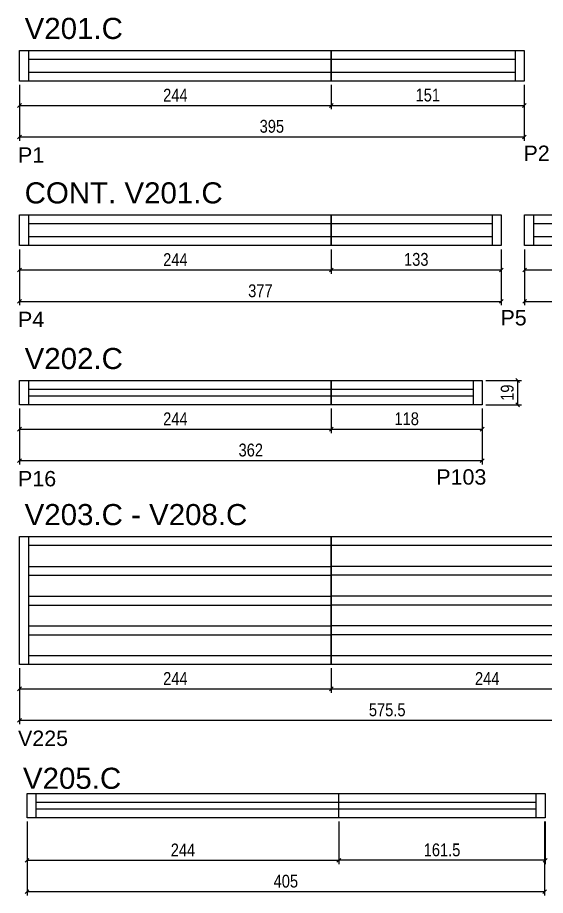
# Model space of a CAD drawing. Extents: x 1668 to 3027, y 15159 to 17752.
# Drawn here: x 1673 to 2086, y 17065 to 17752 of the extents above; entities that cross this region are included whole.
import ezdxf

# ---------------------------------------------------------------- set-up
doc = ezdxf.new("R2010")
doc.units = 0
for name, color, linetype in [('5', 5, 'Continuous'), ('COTA', 241, 'Continuous'), ('NOMENCLATURA', 7, 'Continuous'), ('Painéis', 200, 'Continuous'), ('SARR_2.2x7', 40, 'Continuous')]:
    doc.layers.add(name, color=color, linetype=linetype)
doc.styles.add('COTA TECNICA', font='techl___.ttf', dxfattribs={"height": 10})
doc.styles.add('COTA TECNICA-50', font='techl___.ttf', dxfattribs={"height": 10})
doc.styles.get("Standard").update_dxf_attribs({"font": 'arial.ttf'})
doc.dimstyles.new('COTA PAINEL-50', dxfattribs={"dimtxt": 10, "dimasz": 3, "dimexe": 3, "dimexo": 3, "dimgap": 3, "dimtad": 1, "dimdec": 1, "dimzin": 12, "dimdsep": 46, "dimtxsty": 'COTA TECNICA-50', "dimblk1": 'OBLIQUE', "dimblk2": 'OBLIQUE', "dimsah": 1, "dimcen": 0.9, "dimclrd": 4, "dimclre": 4, "dimclrt": 240, "dimadec": 1, "dimazin": 3, "dimtfac": 1, "dimtdec": 1, "dimtmove": 0, "dimatfit": 3, "dimfxl": 1, "dimtolj": 1, "dimtzin": 12, "dimarcsym": 0})
doc.dimstyles.new('PAINEL', dxfattribs={"dimtxt": 10, "dimasz": 3, "dimexe": 3, "dimexo": 3, "dimgap": 3, "dimtad": 1, "dimdec": 1, "dimzin": 12, "dimdsep": 46, "dimtxsty": 'COTA TECNICA', "dimblk1": 'OBLIQUE', "dimblk2": 'OBLIQUE', "dimsah": 1, "dimcen": 0.9, "dimclrd": 4, "dimclre": 4, "dimclrt": 240, "dimadec": 1, "dimazin": 3, "dimtfac": 1, "dimtdec": 1, "dimtmove": 0, "dimatfit": 3, "dimfxl": 1, "dimtolj": 1, "dimtzin": 12, "dimarcsym": 0})

# ---------------------------------------------------------------- blocks, each defined once
blk = doc.blocks.new('_Oblique')
at = {"color": 0, "linetype": 'ByBlock', "lineweight": -2}
blk.add_line((-0.5, -0.5), (0.5, 0.5), dxfattribs=at)
blk = doc.blocks.new('*D59')
at = {"layer": 'COTA', "color": 4, "linetype": 'ByBlock', "lineweight": -2, "transparency": 16777216}
for p, q in [((1674.17, 17699.1), (1674.17, 17680.05)), ((1918.17, 17699.1), (1918.17, 17680.05)), ((1674.17, 17683.05), (1918.17, 17683.05))]:
    blk.add_line(p, q, dxfattribs=at)
at = {"layer": 'Defpoints', "color": 0, "linetype": 'ByBlock', "transparency": 16777216}
for p in [(1674.17, 17702.1), (1918.17, 17702.1), (1918.17, 17683.05)]:
    blk.add_point(p, dxfattribs=at)
at = {"layer": 'COTA', "color": 4, "linetype": 'ByBlock', "lineweight": -2, "transparency": 16777216, "xscale": 3, "yscale": 3, "zscale": 3, "rotation": 180}
blk.add_blockref('_Oblique', (1674.17, 17683.05), dxfattribs=at)
at = {"layer": 'COTA', "color": 4, "linetype": 'ByBlock', "lineweight": -2, "transparency": 16777216, "xscale": 3, "yscale": 3, "zscale": 3}
blk.add_blockref('_Oblique', (1918.17, 17683.05), dxfattribs=at)
at = {"layer": 'COTA', "color": 240, "linetype": 'ByBlock', "transparency": 16777216, "insert": (1796.17, 17691.12), "char_height": 10, "attachment_point": 5, "style": 'COTA TECNICA-50'}
blk.add_mtext('\\A1;244', dxfattribs=at)
blk = doc.blocks.new('*D60')
at = {"layer": 'COTA', "color": 4, "linetype": 'ByBlock', "lineweight": -2, "transparency": 16777216}
for p, q in [((1918.17, 17699.1), (1918.17, 17680.05)), ((2069.17, 17699.1), (2069.17, 17680.05)), ((1918.17, 17683.05), (2069.17, 17683.05))]:
    blk.add_line(p, q, dxfattribs=at)
at = {"layer": 'Defpoints', "color": 0, "linetype": 'ByBlock', "transparency": 16777216}
for p in [(1918.17, 17702.1), (2069.17, 17702.1), (2069.17, 17683.05)]:
    blk.add_point(p, dxfattribs=at)
at = {"layer": 'COTA', "color": 4, "linetype": 'ByBlock', "lineweight": -2, "transparency": 16777216, "xscale": 3, "yscale": 3, "zscale": 3, "rotation": 180}
blk.add_blockref('_Oblique', (1918.17, 17683.05), dxfattribs=at)
at = {"layer": 'COTA', "color": 4, "linetype": 'ByBlock', "lineweight": -2, "transparency": 16777216, "xscale": 3, "yscale": 3, "zscale": 3}
blk.add_blockref('_Oblique', (2069.17, 17683.05), dxfattribs=at)
at = {"layer": 'COTA', "color": 240, "linetype": 'ByBlock', "transparency": 16777216, "insert": (1993.67, 17691.16), "char_height": 10, "attachment_point": 5, "style": 'COTA TECNICA-50'}
blk.add_mtext('\\A1;151', dxfattribs=at)
blk = doc.blocks.new('*D61')
at = {"layer": 'COTA', "color": 4, "lineweight": -2, "transparency": 16777216}
for p, q in [((1674.17, 17699.1), (1674.17, 17655.47)), ((2069.17, 17699.1), (2069.17, 17655.47)), ((1674.17, 17658.47), (2069.17, 17658.47))]:
    blk.add_line(p, q, dxfattribs=at)
at = {"layer": 'Defpoints', "color": 0, "transparency": 16777216}
for p in [(1674.17, 17702.1), (2069.17, 17702.1), (2069.17, 17658.47)]:
    blk.add_point(p, dxfattribs=at)
at = {"layer": 'COTA', "color": 4, "lineweight": -2, "transparency": 16777216, "xscale": 3, "yscale": 3, "zscale": 3, "rotation": 180}
blk.add_blockref('_Oblique', (1674.17, 17658.47), dxfattribs=at)
at = {"layer": 'COTA', "color": 4, "lineweight": -2, "transparency": 16777216, "xscale": 3, "yscale": 3, "zscale": 3}
blk.add_blockref('_Oblique', (2069.17, 17658.47), dxfattribs=at)
at = {"layer": 'COTA', "color": 240, "transparency": 16777216, "insert": (1871.67, 17666.71), "char_height": 10, "attachment_point": 5, "style": 'COTA TECNICA'}
blk.add_mtext('\\A1;395', dxfattribs=at)
blk = doc.blocks.new('*D71')
at = {"layer": 'COTA', "color": 4, "linetype": 'ByBlock', "lineweight": -2, "transparency": 16777216}
for p, q in [((1674.17, 17570.49), (1674.17, 17551.43)), ((1918.17, 17570.49), (1918.17, 17551.43)), ((1674.17, 17554.43), (1918.17, 17554.43))]:
    blk.add_line(p, q, dxfattribs=at)
at = {"layer": 'Defpoints', "color": 0, "linetype": 'ByBlock', "transparency": 16777216}
for p in [(1674.17, 17573.49), (1918.17, 17573.49), (1918.17, 17554.43)]:
    blk.add_point(p, dxfattribs=at)
at = {"layer": 'COTA', "color": 4, "linetype": 'ByBlock', "lineweight": -2, "transparency": 16777216, "xscale": 3, "yscale": 3, "zscale": 3, "rotation": 180}
blk.add_blockref('_Oblique', (1674.17, 17554.43), dxfattribs=at)
at = {"layer": 'COTA', "color": 4, "linetype": 'ByBlock', "lineweight": -2, "transparency": 16777216, "xscale": 3, "yscale": 3, "zscale": 3}
blk.add_blockref('_Oblique', (1918.17, 17554.43), dxfattribs=at)
at = {"layer": 'COTA', "color": 240, "linetype": 'ByBlock', "transparency": 16777216, "insert": (1796.17, 17562.51), "char_height": 10, "attachment_point": 5, "style": 'COTA TECNICA-50'}
blk.add_mtext('\\A1;244', dxfattribs=at)
blk = doc.blocks.new('*D72')
at = {"layer": 'COTA', "color": 4, "linetype": 'ByBlock', "lineweight": -2, "transparency": 16777216}
for p, q in [((1918.17, 17570.49), (1918.17, 17551.43)), ((2051.17, 17570.49), (2051.17, 17551.43)), ((1918.17, 17554.43), (2051.17, 17554.43))]:
    blk.add_line(p, q, dxfattribs=at)
at = {"layer": 'Defpoints', "color": 0, "linetype": 'ByBlock', "transparency": 16777216}
for p in [(1918.17, 17573.49), (2051.17, 17573.49), (2051.17, 17554.43)]:
    blk.add_point(p, dxfattribs=at)
at = {"layer": 'COTA', "color": 4, "linetype": 'ByBlock', "lineweight": -2, "transparency": 16777216, "xscale": 3, "yscale": 3, "zscale": 3, "rotation": 180}
blk.add_blockref('_Oblique', (1918.17, 17554.43), dxfattribs=at)
at = {"layer": 'COTA', "color": 4, "linetype": 'ByBlock', "lineweight": -2, "transparency": 16777216, "xscale": 3, "yscale": 3, "zscale": 3}
blk.add_blockref('_Oblique', (2051.17, 17554.43), dxfattribs=at)
at = {"layer": 'COTA', "color": 240, "linetype": 'ByBlock', "transparency": 16777216, "insert": (1984.67, 17562.65), "char_height": 10, "attachment_point": 5, "style": 'COTA TECNICA-50'}
blk.add_mtext('\\A1;133', dxfattribs=at)
blk = doc.blocks.new('*D75')
at = {"layer": 'COTA', "color": 4, "lineweight": -2, "transparency": 16777216}
for p, q in [((1674.17, 17570.49), (1674.17, 17526.85)), ((2051.17, 17570.49), (2051.17, 17526.85)), ((1674.17, 17529.85), (2051.17, 17529.85))]:
    blk.add_line(p, q, dxfattribs=at)
at = {"layer": 'Defpoints', "color": 0, "transparency": 16777216}
for p in [(1674.17, 17573.49), (2051.17, 17573.49), (2051.17, 17529.85)]:
    blk.add_point(p, dxfattribs=at)
at = {"layer": 'COTA', "color": 4, "lineweight": -2, "transparency": 16777216, "xscale": 3, "yscale": 3, "zscale": 3, "rotation": 180}
blk.add_blockref('_Oblique', (1674.17, 17529.85), dxfattribs=at)
at = {"layer": 'COTA', "color": 4, "lineweight": -2, "transparency": 16777216, "xscale": 3, "yscale": 3, "zscale": 3}
blk.add_blockref('_Oblique', (2051.17, 17529.85), dxfattribs=at)
at = {"layer": 'COTA', "color": 240, "transparency": 16777216, "insert": (1862.67, 17538.07), "char_height": 10, "attachment_point": 5, "style": 'COTA TECNICA'}
blk.add_mtext('\\A1;377', dxfattribs=at)
blk = doc.blocks.new('*D69')
at = {"layer": 'COTA', "color": 4, "linetype": 'ByBlock', "lineweight": -2, "transparency": 16777216}
for p, q in [((2069.43, 17570.49), (2069.43, 17551.43)), ((2313.43, 17570.49), (2313.43, 17551.43)), ((2069.43, 17554.43), (2313.43, 17554.43))]:
    blk.add_line(p, q, dxfattribs=at)
at = {"layer": 'Defpoints', "color": 0, "linetype": 'ByBlock', "transparency": 16777216}
for p in [(2069.43, 17573.49), (2313.43, 17573.49), (2313.43, 17554.43)]:
    blk.add_point(p, dxfattribs=at)
at = {"layer": 'COTA', "color": 4, "linetype": 'ByBlock', "lineweight": -2, "transparency": 16777216, "xscale": 3, "yscale": 3, "zscale": 3, "rotation": 180}
blk.add_blockref('_Oblique', (2069.43, 17554.43), dxfattribs=at)
at = {"layer": 'COTA', "color": 4, "linetype": 'ByBlock', "lineweight": -2, "transparency": 16777216, "xscale": 3, "yscale": 3, "zscale": 3}
blk.add_blockref('_Oblique', (2313.43, 17554.43), dxfattribs=at)
at = {"layer": 'COTA', "color": 240, "linetype": 'ByBlock', "transparency": 16777216, "insert": (2191.43, 17562.51), "char_height": 10, "attachment_point": 5, "style": 'COTA TECNICA-50'}
blk.add_mtext('\\A1;244', dxfattribs=at)
blk = doc.blocks.new('*D76')
at = {"layer": 'COTA', "color": 4, "lineweight": -2, "transparency": 16777216}
for p, q in [((2069.43, 17570.49), (2069.43, 17526.85)), ((2446.43, 17570.49), (2446.43, 17526.85)), ((2069.43, 17529.85), (2446.43, 17529.85))]:
    blk.add_line(p, q, dxfattribs=at)
at = {"layer": 'Defpoints', "color": 0, "transparency": 16777216}
for p in [(2069.43, 17573.49), (2446.43, 17573.49), (2446.43, 17529.85)]:
    blk.add_point(p, dxfattribs=at)
at = {"layer": 'COTA', "color": 4, "lineweight": -2, "transparency": 16777216, "xscale": 3, "yscale": 3, "zscale": 3, "rotation": 180}
blk.add_blockref('_Oblique', (2069.43, 17529.85), dxfattribs=at)
at = {"layer": 'COTA', "color": 4, "lineweight": -2, "transparency": 16777216, "xscale": 3, "yscale": 3, "zscale": 3}
blk.add_blockref('_Oblique', (2446.43, 17529.85), dxfattribs=at)
at = {"layer": 'COTA', "color": 240, "transparency": 16777216, "insert": (2257.93, 17538.07), "char_height": 10, "attachment_point": 5, "style": 'COTA TECNICA'}
blk.add_mtext('\\A1;377', dxfattribs=at)
blk = doc.blocks.new('*D79')
at = {"layer": 'COTA', "color": 4, "linetype": 'ByBlock', "lineweight": -2, "transparency": 16777216}
for p, q in [((1674.17, 17445.95), (1674.17, 17426.89)), ((1918.17, 17445.95), (1918.17, 17426.89)), ((1674.17, 17429.89), (1918.17, 17429.89))]:
    blk.add_line(p, q, dxfattribs=at)
at = {"layer": 'Defpoints', "color": 0, "linetype": 'ByBlock', "transparency": 16777216}
for p in [(1674.17, 17448.95), (1918.17, 17448.95), (1918.17, 17429.89)]:
    blk.add_point(p, dxfattribs=at)
at = {"layer": 'COTA', "color": 4, "linetype": 'ByBlock', "lineweight": -2, "transparency": 16777216, "xscale": 3, "yscale": 3, "zscale": 3, "rotation": 180}
blk.add_blockref('_Oblique', (1674.17, 17429.89), dxfattribs=at)
at = {"layer": 'COTA', "color": 4, "linetype": 'ByBlock', "lineweight": -2, "transparency": 16777216, "xscale": 3, "yscale": 3, "zscale": 3}
blk.add_blockref('_Oblique', (1918.17, 17429.89), dxfattribs=at)
at = {"layer": 'COTA', "color": 240, "linetype": 'ByBlock', "transparency": 16777216, "insert": (1796.17, 17437.97), "char_height": 10, "attachment_point": 5, "style": 'COTA TECNICA-50'}
blk.add_mtext('\\A1;244', dxfattribs=at)
blk = doc.blocks.new('*D80')
at = {"layer": 'COTA', "color": 4, "linetype": 'ByBlock', "lineweight": -2, "transparency": 16777216}
for p, q in [((1918.17, 17445.95), (1918.17, 17426.89)), ((2036.17, 17445.95), (2036.17, 17426.89)), ((1918.17, 17429.89), (2036.17, 17429.89))]:
    blk.add_line(p, q, dxfattribs=at)
at = {"layer": 'Defpoints', "color": 0, "linetype": 'ByBlock', "transparency": 16777216}
for p in [(1918.17, 17448.95), (2036.17, 17448.95), (2036.17, 17429.89)]:
    blk.add_point(p, dxfattribs=at)
at = {"layer": 'COTA', "color": 4, "linetype": 'ByBlock', "lineweight": -2, "transparency": 16777216, "xscale": 3, "yscale": 3, "zscale": 3, "rotation": 180}
blk.add_blockref('_Oblique', (1918.17, 17429.89), dxfattribs=at)
at = {"layer": 'COTA', "color": 4, "linetype": 'ByBlock', "lineweight": -2, "transparency": 16777216, "xscale": 3, "yscale": 3, "zscale": 3}
blk.add_blockref('_Oblique', (2036.17, 17429.89), dxfattribs=at)
at = {"layer": 'COTA', "color": 240, "linetype": 'ByBlock', "transparency": 16777216, "insert": (1977.17, 17437.99), "char_height": 10, "attachment_point": 5, "style": 'COTA TECNICA-50'}
blk.add_mtext('\\A1;118', dxfattribs=at)
blk = doc.blocks.new('*D81')
at = {"layer": 'COTA', "color": 4, "lineweight": -2, "transparency": 16777216}
for p, q in [((1674.17, 17445.95), (1674.17, 17402.31)), ((2036.17, 17445.95), (2036.17, 17402.31)), ((1674.17, 17405.31), (2036.17, 17405.31))]:
    blk.add_line(p, q, dxfattribs=at)
at = {"layer": 'Defpoints', "color": 0, "transparency": 16777216}
for p in [(1674.17, 17448.95), (2036.17, 17448.95), (2036.17, 17405.31)]:
    blk.add_point(p, dxfattribs=at)
at = {"layer": 'COTA', "color": 4, "lineweight": -2, "transparency": 16777216, "xscale": 3, "yscale": 3, "zscale": 3, "rotation": 180}
blk.add_blockref('_Oblique', (1674.17, 17405.31), dxfattribs=at)
at = {"layer": 'COTA', "color": 4, "lineweight": -2, "transparency": 16777216, "xscale": 3, "yscale": 3, "zscale": 3}
blk.add_blockref('_Oblique', (2036.17, 17405.31), dxfattribs=at)
at = {"layer": 'COTA', "color": 240, "transparency": 16777216, "insert": (1855.17, 17413.53), "char_height": 10, "attachment_point": 5, "style": 'COTA TECNICA'}
blk.add_mtext('\\A1;362', dxfattribs=at)
blk = doc.blocks.new('*D82')
at = {"layer": 'Defpoints', "color": 0, "transparency": 16777216}
for p in [(2036.17, 17467.95), (2036.17, 17448.95), (2063.97, 17448.95)]:
    blk.add_point(p, dxfattribs=at)
at = {"layer": 'Painéis', "color": 4, "lineweight": -2, "transparency": 16777216}
for p, q in [((2039.17, 17467.95), (2066.97, 17467.95)), ((2063.97, 17467.95), (2063.97, 17448.95)), ((2039.17, 17448.95), (2066.97, 17448.95))]:
    blk.add_line(p, q, dxfattribs=at)
at = {"layer": 'Painéis', "color": 4, "lineweight": -2, "transparency": 16777216, "xscale": 3, "yscale": 3, "zscale": 3}
for p, rotation in [((2063.97, 17467.95), 90), ((2063.97, 17448.95), 270)]:
    blk.add_blockref('_Oblique', p, dxfattribs=dict(at, rotation=rotation))
at = {"layer": 'Painéis', "color": 240, "transparency": 16777216, "insert": (2055.88, 17458.45), "char_height": 10, "attachment_point": 5, "rotation": 90, "style": 'COTA TECNICA'}
blk.add_mtext('\\A1;19', dxfattribs=at)
blk = doc.blocks.new('*D83')
at = {"layer": 'COTA', "color": 4, "linetype": 'ByBlock', "lineweight": -2, "transparency": 16777216}
for p, q in [((1674.17, 17242.89), (1674.17, 17223.84)), ((1918.17, 17242.89), (1918.17, 17223.84)), ((1674.17, 17226.84), (1918.17, 17226.84))]:
    blk.add_line(p, q, dxfattribs=at)
at = {"layer": 'Defpoints', "color": 0, "linetype": 'ByBlock', "transparency": 16777216}
for p in [(1674.17, 17245.89), (1918.17, 17245.89), (1918.17, 17226.84)]:
    blk.add_point(p, dxfattribs=at)
at = {"layer": 'COTA', "color": 4, "linetype": 'ByBlock', "lineweight": -2, "transparency": 16777216, "xscale": 3, "yscale": 3, "zscale": 3, "rotation": 180}
blk.add_blockref('_Oblique', (1674.17, 17226.84), dxfattribs=at)
at = {"layer": 'COTA', "color": 4, "linetype": 'ByBlock', "lineweight": -2, "transparency": 16777216, "xscale": 3, "yscale": 3, "zscale": 3}
blk.add_blockref('_Oblique', (1918.17, 17226.84), dxfattribs=at)
at = {"layer": 'COTA', "color": 240, "linetype": 'ByBlock', "transparency": 16777216, "insert": (1796.17, 17234.91), "char_height": 10, "attachment_point": 5, "style": 'COTA TECNICA-50'}
blk.add_mtext('\\A1;244', dxfattribs=at)
blk = doc.blocks.new('*D85')
at = {"layer": 'COTA', "color": 4, "lineweight": -2, "transparency": 16777216}
for p, q in [((1674.17, 17242.89), (1674.17, 17199.26)), ((2249.67, 17242.89), (2249.67, 17199.26)), ((1674.17, 17202.26), (2249.67, 17202.26))]:
    blk.add_line(p, q, dxfattribs=at)
at = {"layer": 'Defpoints', "color": 0, "transparency": 16777216}
for p in [(1674.17, 17245.89), (2249.67, 17245.89), (2249.67, 17202.26)]:
    blk.add_point(p, dxfattribs=at)
at = {"layer": 'COTA', "color": 4, "lineweight": -2, "transparency": 16777216, "xscale": 3, "yscale": 3, "zscale": 3, "rotation": 180}
blk.add_blockref('_Oblique', (1674.17, 17202.26), dxfattribs=at)
at = {"layer": 'COTA', "color": 4, "lineweight": -2, "transparency": 16777216, "xscale": 3, "yscale": 3, "zscale": 3}
blk.add_blockref('_Oblique', (2249.67, 17202.26), dxfattribs=at)
at = {"layer": 'COTA', "color": 240, "transparency": 16777216, "insert": (1961.92, 17210.37), "char_height": 10, "attachment_point": 5, "style": 'COTA TECNICA'}
blk.add_mtext('\\A1;575.5', dxfattribs=at)
blk = doc.blocks.new('*D87')
at = {"layer": 'Defpoints', "color": 0, "transparency": 16777216}
for p in [(1918.17, 17245.89), (2162.17, 17245.89), (2162.17, 17226.84)]:
    blk.add_point(p, dxfattribs=at)
at = {"layer": 'Painéis', "color": 4, "lineweight": -2, "transparency": 16777216}
for p, q in [((1918.17, 17242.89), (1918.17, 17223.84)), ((2162.17, 17242.89), (2162.17, 17223.84)), ((1918.17, 17226.84), (2162.17, 17226.84))]:
    blk.add_line(p, q, dxfattribs=at)
at = {"layer": 'Painéis', "color": 4, "lineweight": -2, "transparency": 16777216, "xscale": 3, "yscale": 3, "zscale": 3, "rotation": 180}
blk.add_blockref('_Oblique', (1918.17, 17226.84), dxfattribs=at)
at = {"layer": 'Painéis', "color": 4, "lineweight": -2, "transparency": 16777216, "xscale": 3, "yscale": 3, "zscale": 3}
blk.add_blockref('_Oblique', (2162.17, 17226.84), dxfattribs=at)
at = {"layer": 'Painéis', "color": 240, "transparency": 16777216, "insert": (2040.17, 17234.91), "char_height": 10, "attachment_point": 5, "style": 'COTA TECNICA'}
blk.add_mtext('\\A1;244', dxfattribs=at)
blk = doc.blocks.new('*D96')
at = {"layer": 'COTA', "color": 4, "linetype": 'ByBlock', "lineweight": -2, "transparency": 16777216}
for p, q in [((1680.11, 17122.99), (1680.11, 17089.73)), ((1924.11, 17122.99), (1924.11, 17089.73)), ((1680.11, 17092.73), (1924.11, 17092.73))]:
    blk.add_line(p, q, dxfattribs=at)
at = {"layer": 'Defpoints', "color": 0, "linetype": 'ByBlock', "transparency": 16777216}
for p in [(1680.11, 17125.99), (1924.11, 17125.99), (1924.11, 17092.73)]:
    blk.add_point(p, dxfattribs=at)
at = {"layer": 'COTA', "color": 4, "linetype": 'ByBlock', "lineweight": -2, "transparency": 16777216, "xscale": 3, "yscale": 3, "zscale": 3, "rotation": 180}
blk.add_blockref('_Oblique', (1680.11, 17092.73), dxfattribs=at)
at = {"layer": 'COTA', "color": 4, "linetype": 'ByBlock', "lineweight": -2, "transparency": 16777216, "xscale": 3, "yscale": 3, "zscale": 3}
blk.add_blockref('_Oblique', (1924.11, 17092.73), dxfattribs=at)
at = {"layer": 'COTA', "color": 240, "linetype": 'ByBlock', "transparency": 16777216, "insert": (1802.11, 17100.8), "char_height": 10, "attachment_point": 5, "style": 'COTA TECNICA-50'}
blk.add_mtext('\\A1;244', dxfattribs=at)
blk = doc.blocks.new('*D97')
at = {"layer": 'COTA', "color": 4, "lineweight": -2, "transparency": 16777216}
for p, q in [((1680.11, 17122.99), (1680.11, 17065.26)), ((2085.11, 17122.99), (2085.11, 17065.26)), ((1680.11, 17068.26), (2085.11, 17068.26))]:
    blk.add_line(p, q, dxfattribs=at)
at = {"layer": 'Defpoints', "color": 0, "transparency": 16777216}
for p in [(1680.11, 17125.99), (2085.11, 17125.99), (2085.11, 17068.26)]:
    blk.add_point(p, dxfattribs=at)
at = {"layer": 'COTA', "color": 4, "lineweight": -2, "transparency": 16777216, "xscale": 3, "yscale": 3, "zscale": 3, "rotation": 180}
blk.add_blockref('_Oblique', (1680.11, 17068.26), dxfattribs=at)
at = {"layer": 'COTA', "color": 4, "lineweight": -2, "transparency": 16777216, "xscale": 3, "yscale": 3, "zscale": 3}
blk.add_blockref('_Oblique', (2085.11, 17068.26), dxfattribs=at)
at = {"layer": 'COTA', "color": 240, "transparency": 16777216, "insert": (1882.61, 17076.37), "char_height": 10, "attachment_point": 5, "style": 'COTA TECNICA'}
blk.add_mtext('\\A1;405', dxfattribs=at)
blk = doc.blocks.new('*D101')
at = {"layer": 'COTA', "color": 4, "lineweight": -2, "transparency": 16777216}
for p, q in [((1924.11, 17122.99), (1924.11, 17089.73)), ((2085.56, 17122.99), (2085.56, 17089.73)), ((2085.56, 17092.73), (1924.11, 17092.73))]:
    blk.add_line(p, q, dxfattribs=at)
at = {"layer": 'Defpoints', "color": 0, "transparency": 16777216}
for p in [(1924.11, 17125.99), (2085.56, 17125.99), (1924.11, 17092.73)]:
    blk.add_point(p, dxfattribs=at)
at = {"layer": 'COTA', "color": 4, "lineweight": -2, "transparency": 16777216, "xscale": 3, "yscale": 3, "zscale": 3, "rotation": 180}
blk.add_blockref('_Oblique', (1924.11, 17092.73), dxfattribs=at)
at = {"layer": 'COTA', "color": 4, "lineweight": -2, "transparency": 16777216, "xscale": 3, "yscale": 3, "zscale": 3}
blk.add_blockref('_Oblique', (2085.56, 17092.73), dxfattribs=at)
at = {"layer": 'COTA', "color": 240, "transparency": 16777216, "insert": (2004.83, 17100.84), "char_height": 10, "attachment_point": 5, "style": 'COTA TECNICA'}
blk.add_mtext('\\A1;161.5', dxfattribs=at)

msp = doc.modelspace()

# ---------------------------------------------------------------- linework, layer by layer
at = {"layer": 'Painéis'}
msp.add_line((1924.11, 17125.99), (1924.11, 17144.99), dxfattribs=at)
for points in [[(1918.17, 17702.1), (1674.17, 17702.1), (1674.17, 17726.1), (1918.17, 17726.1)], [(1918.17, 17726.1), (2069.17, 17726.1), (2069.17, 17702.1), (1918.17, 17702.1)], [(1918.17, 17573.49), (1674.17, 17573.49), (1674.17, 17597.49), (1918.17, 17597.49)], [(1918.17, 17597.49), (2051.17, 17597.49), (2051.17, 17573.49), (1918.17, 17573.49)], [(2313.43, 17573.49), (2069.43, 17573.49), (2069.43, 17597.49), (2313.43, 17597.49)], [(1918.17, 17448.95), (1674.17, 17448.95), (1674.17, 17467.95), (1918.17, 17467.95)], [(1918.17, 17467.95), (2036.17, 17467.95), (2036.17, 17448.95), (1918.17, 17448.95)], [(1918.17, 17245.89), (1674.17, 17245.89), (1674.17, 17345.89), (1918.17, 17345.89)], [(1918.17, 17345.89), (2249.67, 17345.89), (2249.67, 17245.89), (1918.17, 17245.89)], [(2085.56, 17125.99), (1680.11, 17125.99), (1680.11, 17144.99), (2085.56, 17144.99)]]:
    msp.add_lwpolyline(points, close=True, dxfattribs=at)
at = {"layer": 'SARR_2.2x7', "linetype": 'Continuous'}
for p, q in [((1681.17, 17726.1), (1681.17, 17702.1)), ((2062.17, 17726.1), (2062.17, 17702.1)), ((1918.17, 17719.1), (1681.17, 17719.1)), ((2062.17, 17719.1), (1918.17, 17719.1)), ((1681.17, 17709.1), (1918.17, 17709.1)), ((1918.17, 17709.1), (2062.17, 17709.1)), ((1681.17, 17597.49), (1681.17, 17573.49)), ((2044.17, 17597.49), (2044.17, 17573.49)), ((2076.43, 17597.49), (2076.43, 17573.49)), ((1918.17, 17590.49), (1681.17, 17590.49)), ((2044.17, 17590.49), (1918.17, 17590.49)), ((2313.43, 17590.49), (2076.43, 17590.49)), ((1681.17, 17580.49), (1918.17, 17580.49)), ((1918.17, 17580.49), (2044.17, 17580.49)), ((2076.43, 17580.49), (2313.43, 17580.49)), ((1681.17, 17467.95), (1681.17, 17448.95)), ((2029.17, 17467.95), (2029.17, 17448.95)), ((1918.17, 17460.95), (1681.17, 17460.95)), ((2029.17, 17460.95), (1918.17, 17460.95)), ((1681.17, 17455.95), (1918.17, 17455.95)), ((1918.17, 17455.95), (2029.17, 17455.95)), ((1681.17, 17345.89), (1681.17, 17245.89)), ((1918.17, 17338.89), (1681.17, 17338.89)), ((2162.17, 17338.89), (1918.17, 17338.89)), ((1681.17, 17322.64), (1918.17, 17322.64)), ((2162.17, 17322.64), (1918.17, 17322.64)), ((1681.17, 17315.64), (1918.17, 17315.64)), ((2162.17, 17315.64), (1918.17, 17315.64)), ((1681.17, 17299.39), (1918.17, 17299.39)), ((2162.17, 17299.39), (1918.17, 17299.39)), ((1681.17, 17292.39), (1918.17, 17292.39)), ((2162.17, 17292.39), (1918.17, 17292.39)), ((1681.17, 17276.14), (1918.17, 17276.14)), ((2162.17, 17276.14), (1918.17, 17276.14)), ((1681.17, 17269.14), (1918.17, 17269.14)), ((2162.17, 17269.14), (1918.17, 17269.14)), ((1681.17, 17252.89), (1918.17, 17252.89)), ((1918.17, 17252.89), (2162.17, 17252.89)), ((1687.11, 17144.99), (1687.11, 17125.99)), ((2078.11, 17144.99), (2078.11, 17125.99)), ((1924.11, 17137.99), (1687.11, 17137.99)), ((2078.11, 17137.99), (1924.11, 17137.99)), ((1687.11, 17132.99), (1924.11, 17132.99)), ((1924.11, 17132.99), (2078.11, 17132.99))]:
    msp.add_line(p, q, dxfattribs=at)

# ---------------------------------------------------------------- texts
at = {"layer": '5', "linetype": 'Continuous'}
for s, p in [('P2', (2068.57, 17639.69)), ('P1', (1673.06, 17638.36)), ('P4', (1673.06, 17509.75)), ('P5', (2050.57, 17511.08)), ('P16', (1673.06, 17385.21)), ('P103', (2000.34, 17386.54)), ('V225', (1673.06, 17182.16))]:
    msp.add_text(s, height=12, rotation=359.99996, dxfattribs=at).set_placement(p)
at = {"layer": 'NOMENCLATURA', "linetype": 'Continuous'}
for s, p in [('V201.C', (1678.23, 17735.07)), ('CONT. V201.C', (1678.23, 17606.46)), ('V202.C', (1678.23, 17476.92)), ('V203.C - V208.C', (1678.23, 17354.86)), ('V205.C', (1676.92, 17148.64))]:
    msp.add_text(s, height=16.5, dxfattribs=at).set_placement(p)

# ---------------------------------------------------------------- dimensions: what is measured, and where the dimension line sits
at = {"layer": 'COTA', "color": 1, "linetype": 'ByBlock'}
for base, p1, p2, picture, middle in [((1918.17, 17683.05), (1674.17, 17702.1), (1918.17, 17702.1), '*D59', (1796.17, 17691.12)), ((2069.17, 17683.05), (1918.17, 17702.1), (2069.17, 17702.1), '*D60', (1993.67, 17691.16)), ((1918.17, 17554.43), (1674.17, 17573.49), (1918.17, 17573.49), '*D71', (1796.17, 17562.51)), ((2051.17, 17554.43), (1918.17, 17573.49), (2051.17, 17573.49), '*D72', (1984.67, 17562.65)), ((2313.43, 17554.43), (2069.43, 17573.49), (2313.43, 17573.49), '*D69', (2191.43, 17562.51)), ((1918.17, 17429.89), (1674.17, 17448.95), (1918.17, 17448.95), '*D79', (1796.17, 17437.97)), ((2036.17, 17429.89), (1918.17, 17448.95), (2036.17, 17448.95), '*D80', (1977.17, 17437.99)), ((1918.17, 17226.84), (1674.17, 17245.89), (1918.17, 17245.89), '*D83', (1796.17, 17234.91)), ((1924.11, 17092.73), (1680.11, 17125.99), (1924.11, 17125.99), '*D96', (1802.11, 17100.8))]:
    dim = msp.add_linear_dim(base=base, p1=p1, p2=p2, dimstyle='COTA PAINEL-50', override={"dimarcsym": 1}, dxfattribs=at)
    dim.commit()
    dim.dimension.update_dxf_attribs({"geometry": picture, "text_midpoint": middle})
at = {"layer": 'COTA'}
for base, p1, p2, picture, middle in [((2069.17, 17658.47), (1674.17, 17702.1), (2069.17, 17702.1), '*D61', (1871.67, 17666.71)), ((2051.17, 17529.85), (1674.17, 17573.49), (2051.17, 17573.49), '*D75', (1862.67, 17538.07)), ((2446.43, 17529.85), (2069.43, 17573.49), (2446.43, 17573.49), '*D76', (2257.93, 17538.07)), ((2036.17, 17405.31), (1674.17, 17448.95), (2036.17, 17448.95), '*D81', (1855.17, 17413.53)), ((2249.67, 17202.26), (1674.17, 17245.89), (2249.67, 17245.89), '*D85', (1961.92, 17210.37)), ((2085.11, 17068.26), (1680.11, 17125.99), (2085.11, 17125.99), '*D97', (1882.61, 17076.37)), ((1924.1077, 17092.7255), (2085.5596, 17125.9899), (1924.1077, 17125.9898), '*D101', (2004.8337, 17100.8352))]:
    dim = msp.add_linear_dim(base=base, p1=p1, p2=p2, dimstyle='PAINEL', dxfattribs=at)
    dim.commit()
    dim.dimension.update_dxf_attribs({"geometry": picture, "text_midpoint": middle})
at = {"layer": 'Painéis'}
dim = msp.add_linear_dim(base=(2063.97, 17448.95), p1=(2036.17, 17467.95), p2=(2036.17, 17448.95), angle=90, dimstyle='PAINEL', dxfattribs=at)
dim.commit()
dim.dimension.update_dxf_attribs({"geometry": '*D82', "text_midpoint": (2055.88, 17458.45)})
dim = msp.add_linear_dim(base=(2162.17, 17226.84), p1=(1918.17, 17245.89), p2=(2162.17, 17245.89), dimstyle='PAINEL', dxfattribs=at)
dim.commit()
dim.dimension.update_dxf_attribs({"geometry": '*D87', "text_midpoint": (2040.17, 17234.91)})

doc.saveas('drawing.dxf')
